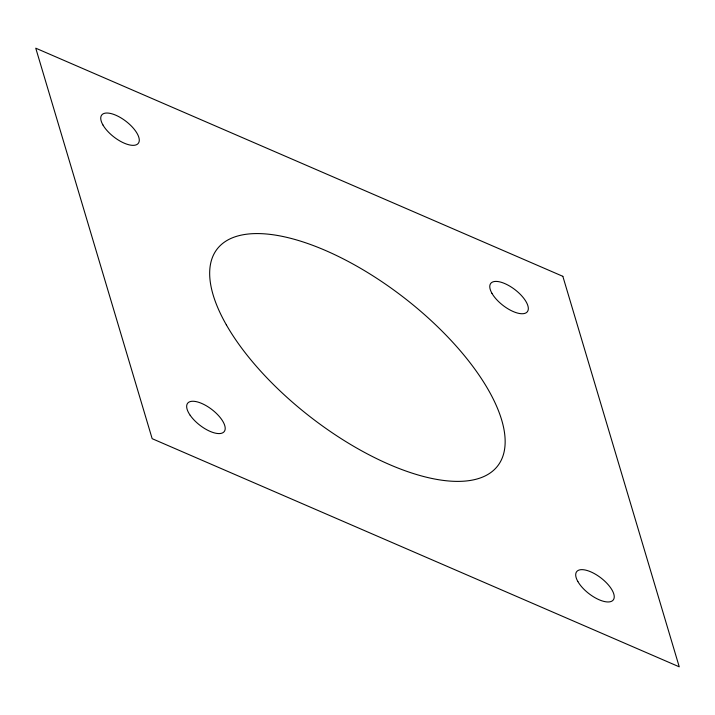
<?xml version="1.0" encoding="UTF-8"?>
<svg xmlns="http://www.w3.org/2000/svg" width="715" height="715" viewBox="0 0 715 715"><rect width="100%" height="100%" fill="white"/><g stroke="black" fill="none" stroke-linecap="round" stroke-linejoin="round"><path stroke-width="1.07" d="M562.839 276.321L35.75 48.173L152.161 438.679L679.25 666.827L562.839 276.321M491.947 293.32A23.121 9.885 37.7 0 0 525.311 313.206A23.121 9.885 37.7 0 0 509.911 286.215A23.121 9.885 37.7 0 0 491.947 293.32M102.915 124.928A23.121 9.885 37.7 0 0 136.27 144.814A23.121 9.885 37.7 0 0 120.871 117.823A23.121 9.885 37.7 0 0 102.915 124.928M226.342 324.833A177.293 75.808 37.7 0 0 482.089 477.28A177.293 75.808 37.7 0 0 364.06 270.386A177.293 75.808 37.7 0 0 226.342 324.833M190.181 415.29A23.121 9.885 37.7 0 0 223.438 432.352A23.121 9.885 37.7 0 0 204.204 404.619A23.121 9.885 37.7 0 0 190.181 415.29M577.872 581.545A23.121 9.885 37.7 0 0 611.236 601.431A23.121 9.885 37.7 0 0 595.836 574.449A23.121 9.885 37.7 0 0 577.872 581.545"/></g></svg>
